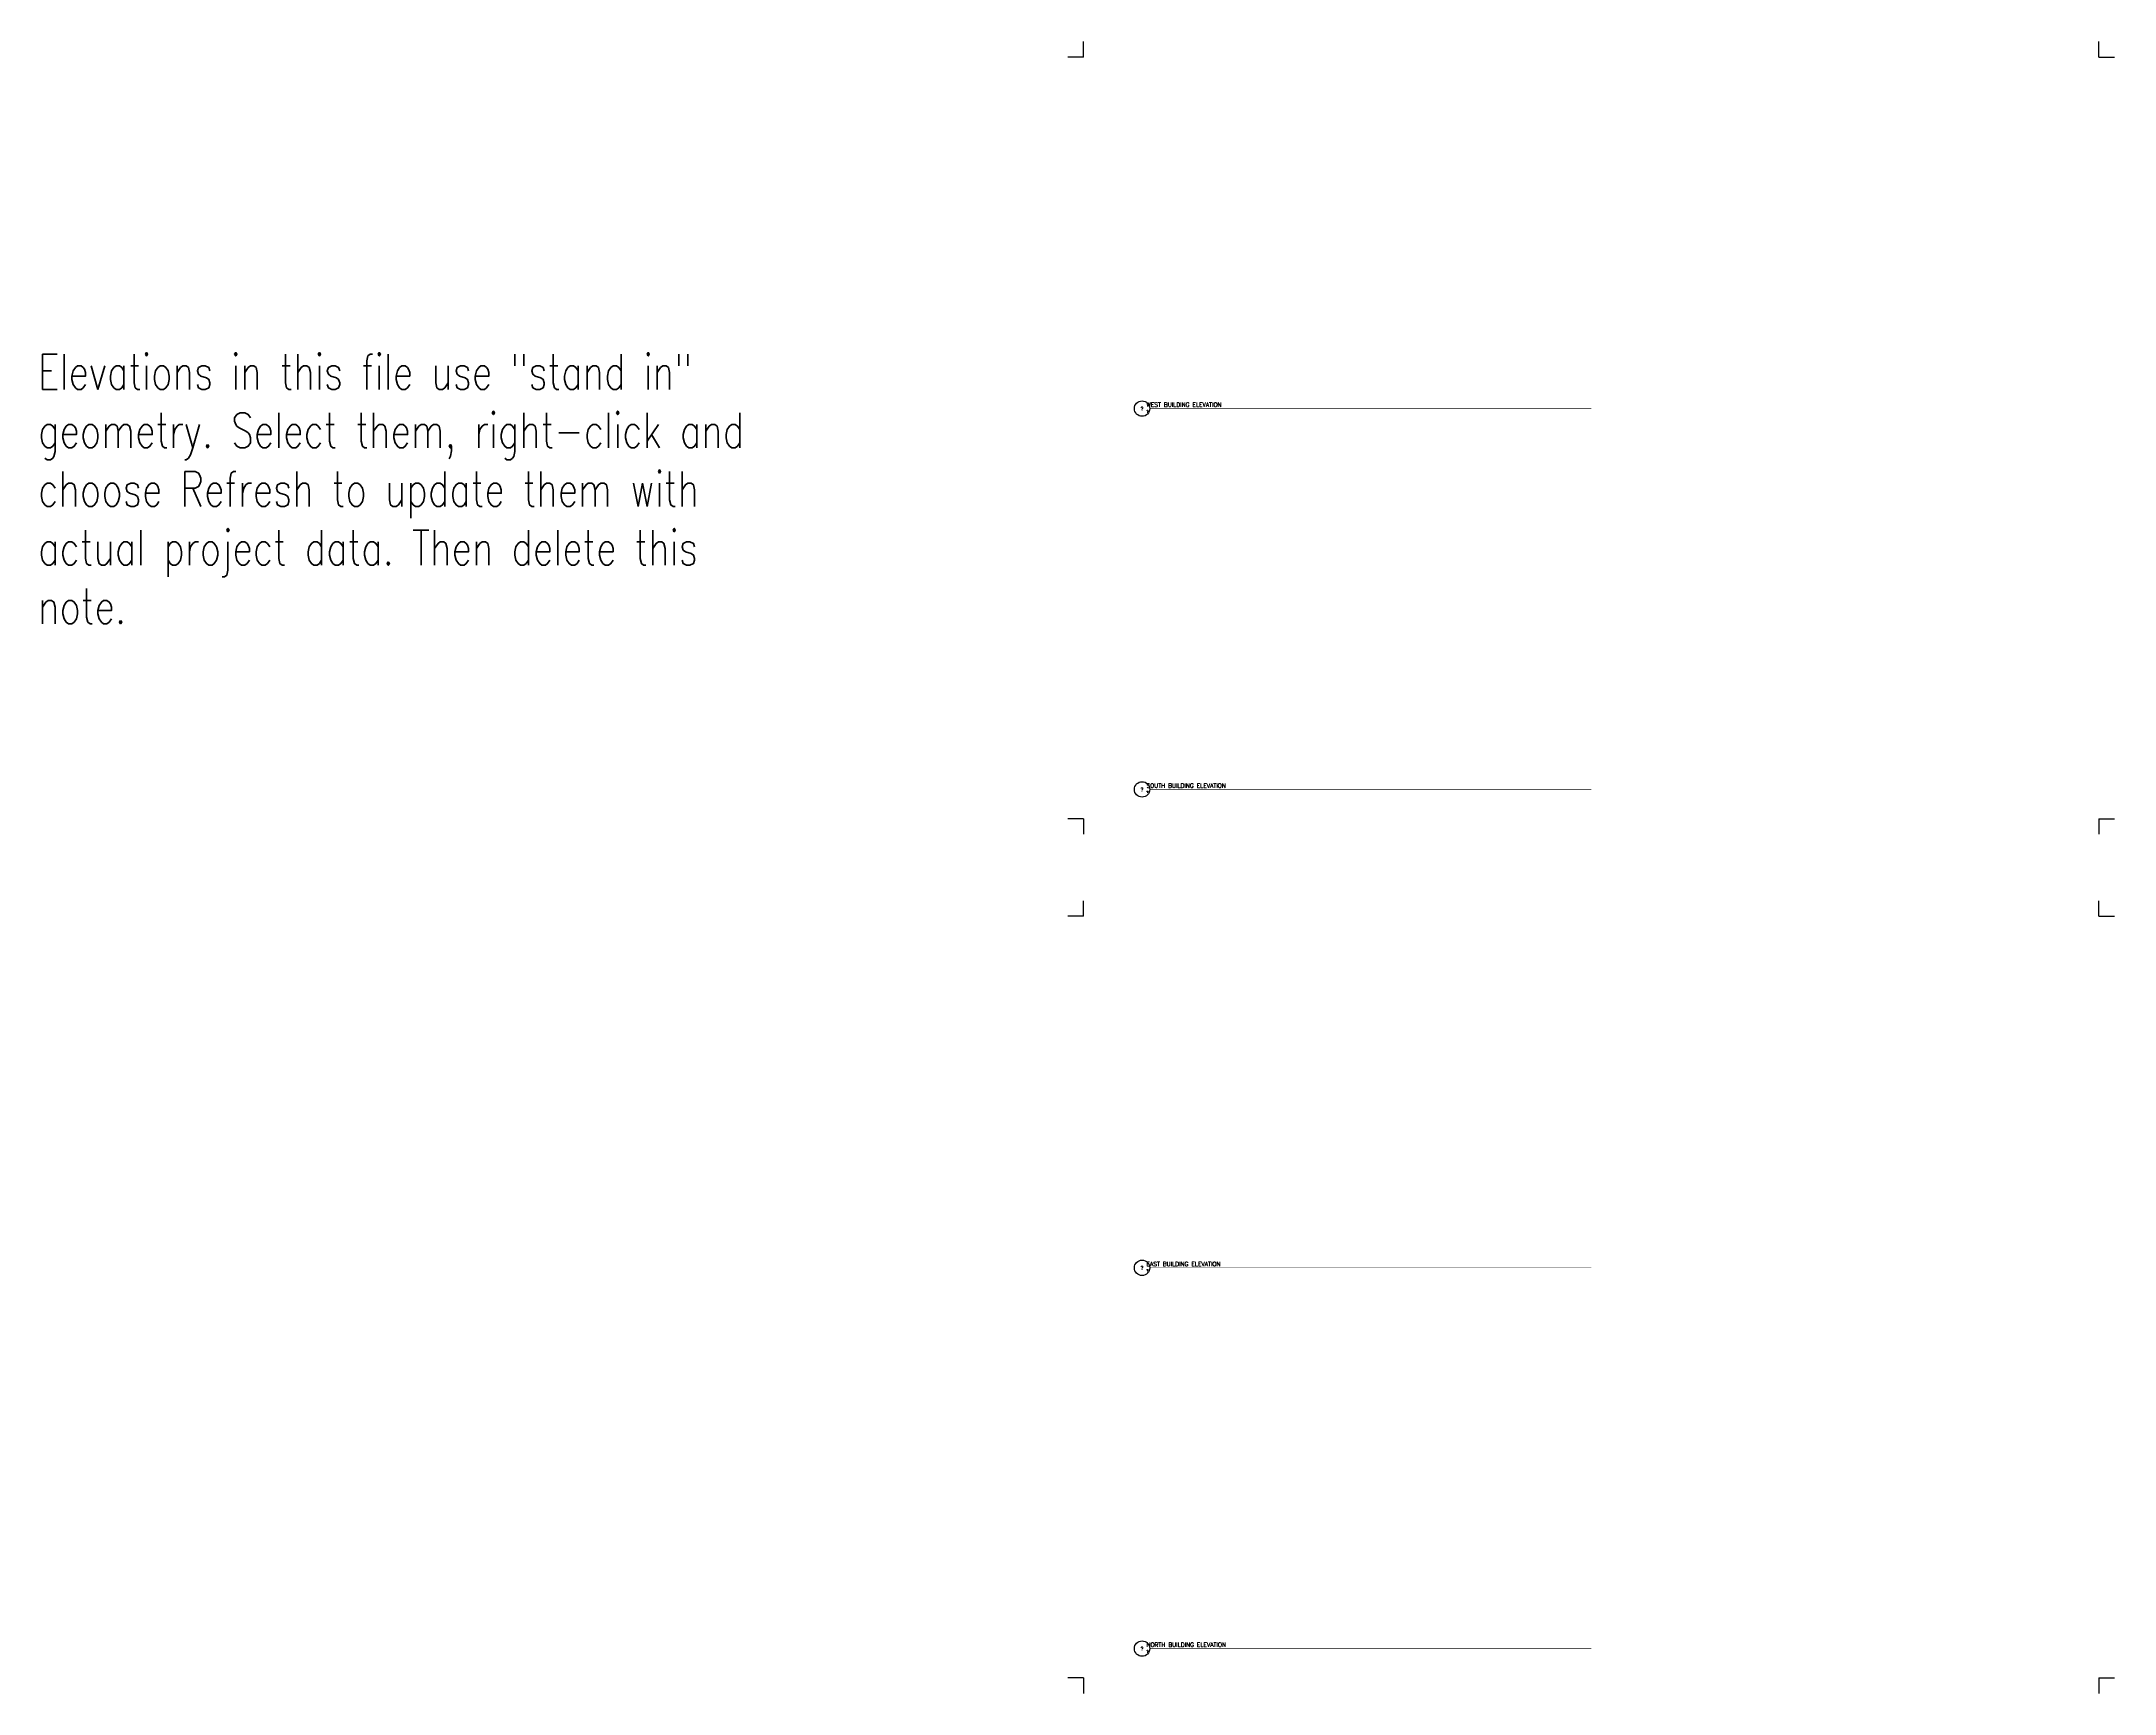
# Model space of a CAD drawing. Header units: millimetres. Extents: x 12281 to 224600, y -1600 to 167600.
import ezdxf
from ezdxf.enums import TextEntityAlignment as Align

# ---------------------------------------------------------------- set-up
doc = ezdxf.new("R2010")
doc.units = ezdxf.units.MM
doc.header["$LTSCALE"] = 0.5
doc.linetypes.add('DASHED2', pattern=[9.525, 6.35, -3.175])
doc.layers.add('A-GridLayout-T', color=193, linetype='DASHED2')
doc.layers.add('A-Title-T', color=111, linetype='Continuous')
doc.layers.add('G-Anno-Nplt', color=140, linetype='Continuous', lineweight=18, plot=False)
doc.styles.add('Arch-Dim', font='romans.shx', dxfattribs={"width": 0.75})
doc.styles.add('RomanS', font='romans.shx')

# ---------------------------------------------------------------- blocks, each defined once
blk = doc.blocks.new('Anno_Title_A1')
at = {"color": 0, "linetype": 'ByBlock', "lineweight": -2}
blk.add_circle((0, 0), 2.25, dxfattribs=at)
blk.add_circle((0, 0), 2.25, dxfattribs=at)
at = {"color": 0, "linetype": 'ByBlock', "lineweight": -2, "style": 'RomanS'}
blk.add_attdef('NUMBER', text='', height=1, dxfattribs=at).set_placement((0, 0), align=Align.MIDDLE)
blk = doc.blocks.new('Anno_Title_T1')
at = {"color": 0, "linetype": 'ByBlock', "lineweight": -2, "style": 'RomanS'}
blk.add_attdef('TITLE', (1.31, 0.5), '', height=1.25, dxfattribs=at)
blk.add_attdef('SCALE', text='', height=0.75, dxfattribs=at).set_placement((1.31, -0.5), align=Align.TOP_LEFT)
blk = doc.blocks.new('Live Area Guide')
at = {"color": 0, "linetype": 'ByBlock', "lineweight": -2}
for p, q in [((0, 30.709), (0, 31.339)), ((40.945, 30.709), (40.945, 31.339)), ((0, 30.709), (-0.63, 30.709)), ((40.945, 30.709), (41.575, 30.709)), ((0, 0), (-0.63, 0)), ((0, 0), (0, -0.63)), ((40.945, 0), (40.945, -0.63)), ((40.945, 0), (41.575, 0))]:
    blk.add_line(p, q, dxfattribs=at)

msp = doc.modelspace()

# ---------------------------------------------------------------- linework, layer by layer
at = {"layer": 'A-Title-T', "const_width": 50}
for points in [[(125787, 130000), (171000, 130000)], [(125787, 91000), (171000, 91000)], [(125787, 42000), (171000, 42000)]]:
    msp.add_lwpolyline(points, dxfattribs=at)
at = {"layer": 'A-Title-T'}
msp.add_lwpolyline([(125787, 3000, 50, 50, 0), (171000, 3000, 50, 50, 0)], format="xyseb", dxfattribs=at)

# ---------------------------------------------------------------- block references
at = {"layer": 'A-GridLayout-T', "xscale": 2540, "yscale": 2540, "zscale": 2540}
for p in [(119000, 88000), (119000, 0)]:
    msp.add_blockref('Live Area Guide', p, dxfattribs=at)
at = {"layer": 'A-Title-T', "xscale": 350, "yscale": 350, "zscale": 350}
for name, p, values in [('Anno_Title_A1', (125000, 130000), {'NUMBER': '?'}), ('Anno_Title_T1', (125000, 130000), {'SCALE': '?', 'TITLE': 'WEST BUILDING ELEVATION'}), ('Anno_Title_A1', (125000, 91000), {'NUMBER': '?'}), ('Anno_Title_T1', (125000, 91000), {'SCALE': '?', 'TITLE': 'SOUTH BUILDING ELEVATION'}), ('Anno_Title_A1', (125000, 42000), {'NUMBER': '?'}), ('Anno_Title_T1', (125000, 42000), {'SCALE': '?', 'TITLE': 'EAST BUILDING ELEVATION'}), ('Anno_Title_A1', (125000, 3000), {'NUMBER': '?'}), ('Anno_Title_T1', (125000, 3000), {'SCALE': '?', 'TITLE': 'NORTH BUILDING ELEVATION'})]:
    msp.add_blockref(name, p, dxfattribs=at).add_auto_attribs(values)

# ---------------------------------------------------------------- texts
at = {"layer": 'G-Anno-Nplt', "insert": (11934, 135566), "char_height": 3600, "width": 78946, "attachment_point": 1, "style": 'Arch-Dim'}
msp.add_mtext('Elevations in this file use "stand in" geometry. Select them, right-click and choose Refresh to update them with actual project data. Then delete this note.', dxfattribs=at)

doc.saveas('drawing.dxf')
